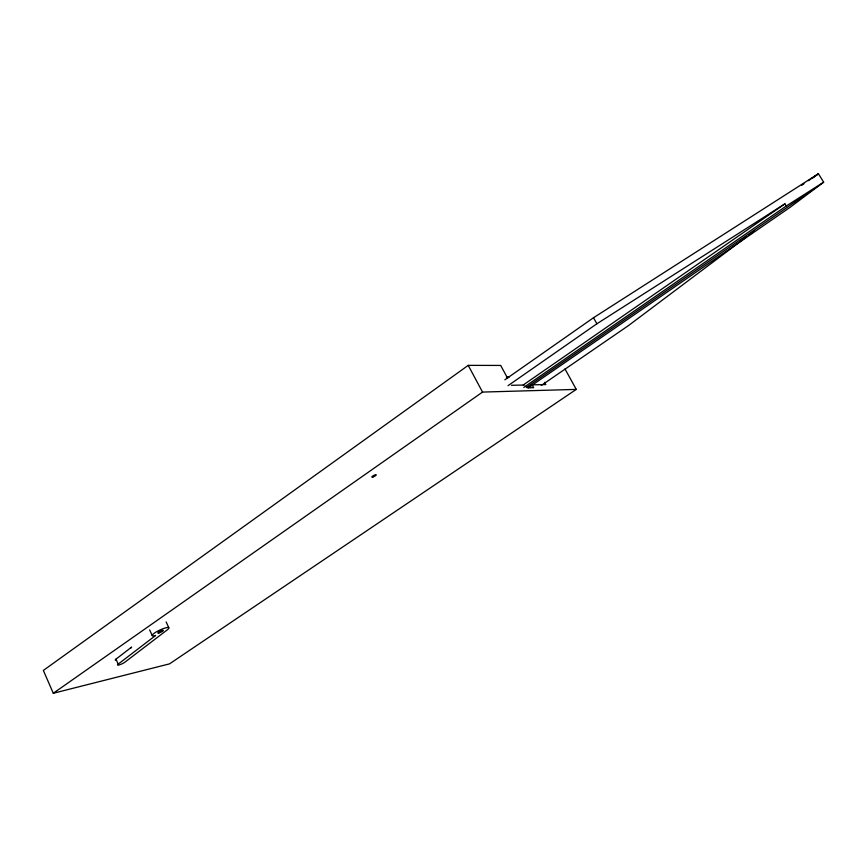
<?xml version="1.0" encoding="UTF-8"?>
<svg xmlns="http://www.w3.org/2000/svg" width="867" height="867" viewBox="0 0 867 867"><rect width="100%" height="100%" fill="white"/><g stroke="black" fill="none" stroke-linecap="round" stroke-linejoin="round"><path stroke-width="1.3" d="M116.232 660.166A4.465 0.845 -24.7 0 1 115.983 659.148L131.621 647.107A4.508 0.867 -24.8 0 0 130.928 648.126M118.205 664.1L155.626 635.468A9.179 1.788 -25 0 1 153.795 633.539A9.179 1.788 -25 0 1 165.489 627.903A9.179 1.788 -25 0 1 167.255 629.875L124.891 662.182A4.465 0.834 -24.8 0 1 119.234 664.913A4.465 0.834 -24.8 0 1 118.205 664.1L115.983 659.148M813.008 177.822L818.415 173.736L823.65 182.178L790.292 207.191L528.371 387.787M746.942 236.593L628.423 325.624L541.311 385.436M749.099 234.968L754.485 230.925M507.639 378.283L500.682 365.44L468.223 365.365L43.35 670.429L53.288 693.264L169.542 663.862L576.284 389.391L565.002 368.984M53.288 693.264L482.54 392.079L576.284 389.391M504.854 379.811L593.494 317.745L818.415 173.736L808.423 180.683M508.04 385.674L596.886 323.781L784.917 203.832L786.25 206.01L523.776 387.408M801.758 185.31L803.98 183.771M523.224 385.002L784.917 203.832M526.226 387.495L823.65 182.178L786.25 206.01M528.762 387.148L532.1 384.85L545.809 384.558L544.584 382.314M511.432 385.295L524.535 385.013M506.404 377.123L509.081 377.091M593.494 317.745L596.886 323.781M532.1 384.85L533.66 387.712L527.418 387.863L526.377 385.945M468.223 365.365L482.54 392.079M166.15 621.953L168.805 627.73M149.644 629.886L152.289 635.674M372.897 477.023A2.503 0.574 -27 0 0 376.256 474.867A2.503 0.574 -27 0 0 372.897 475.918A2.503 0.574 -27 0 0 372.897 477.023M158.899 632.964A3.056 0.596 -25 0 0 163.321 630.537A3.056 0.596 -25 0 0 159.441 631.599A3.056 0.596 -25 0 0 158.899 632.964"/></g></svg>
